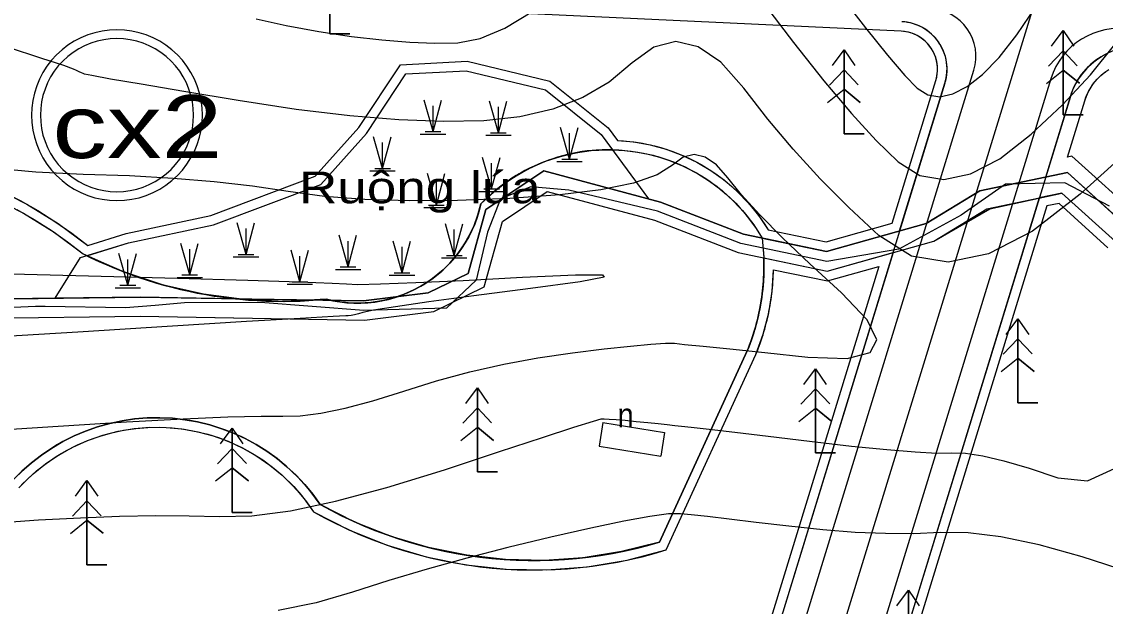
# Model space of a CAD drawing. Header units: metres. Extents: x 532950 to 537618, y 1849954 to 1853119.
# Drawn here: x 535211.3 to 535438.9, y 1851449.7 to 1851572.5 of the extents above; entities that cross this region are included whole.
import ezdxf

# ---------------------------------------------------------------- set-up
doc = ezdxf.new("R2010")
doc.units = ezdxf.units.M
doc.header["$LTSCALE"] = 3.1
for name, color, linetype, lineweight in [('11', 7, 'Continuous', 13), ('12', 7, 'Continuous', 13), ('4', 7, 'Continuous', 13), ('45', 7, 'Continuous', 13), ('52', 7, 'Continuous', 13), ('53', 7, 'Continuous', 13), ('55', 7, 'Continuous', 13), ('58', 7, 'Continuous', 13), ('9', 7, 'Continuous', 13)]:
    doc.layers.add(name, color=color, linetype=linetype, lineweight=lineweight)

msp = doc.modelspace()

# ---------------------------------------------------------------- linework, layer by layer
at = {"layer": '11'}
msp.add_lwpolyline([(535443.67, 1851640.56), (535381.81, 1851438.99), (535371.55, 1851412.45)], dxfattribs=at)
at = {"layer": '12'}
for points in [[(535225.21, 1851525.48), (535233.23, 1851527.98), (535251.02, 1851531.76), (535272.96, 1851540), (535282.13, 1851550.23), (535290.86, 1851563.44), (535304.87, 1851564.18), (535322.23, 1851559.97), (535334.48, 1851550.18), (535336.41, 1851547.55), (535339.88, 1851547.24), (535343.31, 1851546.61), (535346.66, 1851545.69), (535349.92, 1851544.47), (535353.07, 1851542.97), (535356.06, 1851541.19), (535358.89, 1851539.16), (535361.52, 1851536.88), (535363.95, 1851534.38), (535366.14, 1851531.68), (535368.08, 1851528.79), (535380.27, 1851526.25), (535394.1, 1851530.16), (535403.3, 1851560.13), (535403.47, 1851560.81), (535403.59, 1851561.49), (535403.64, 1851562.18), (535403.64, 1851562.87), (535403.58, 1851563.57), (535403.45, 1851564.25), (535403.27, 1851564.92), (535403.03, 1851565.57), (535402.74, 1851566.2), (535402.39, 1851566.8), (535401.99, 1851567.36), (535401.54, 1851567.89), (535401.05, 1851568.38), (535400.52, 1851568.83), (535399.95, 1851569.23), (535399.35, 1851569.57), (535398.72, 1851569.87), (535398.07, 1851570.11), (535397.4, 1851570.29), (535396.72, 1851570.41), (535396.03, 1851570.47), (535268.84, 1851576.45)], [(535225.21, 1851525.48), (535233.23, 1851527.98), (535251.02, 1851531.76), (535272.96, 1851540), (535282.13, 1851550.23), (535290.86, 1851563.44), (535304.87, 1851564.18), (535322.23, 1851559.97), (535334.48, 1851550.18), (535336.41, 1851547.55), (535337.73, 1851547.47), (535339.05, 1851547.34), (535340.36, 1851547.17), (535341.66, 1851546.95), (535342.95, 1851546.69), (535344.24, 1851546.39), (535345.51, 1851546.04), (535346.78, 1851545.65), (535348.03, 1851545.22), (535349.26, 1851544.75), (535350.48, 1851544.23), (535351.67, 1851543.68), (535352.85, 1851543.08), (535354.01, 1851542.45), (535355.15, 1851541.77), (535356.26, 1851541.06), (535357.35, 1851540.31), (535358.41, 1851539.53), (535359.45, 1851538.71), (535360.46, 1851537.85), (535361.44, 1851536.97), (535362.38, 1851536.05), (535363.3, 1851535.1), (535364.18, 1851534.11), (535365.04, 1851533.1), (535365.85, 1851532.06), (535366.63, 1851531), (535367.38, 1851529.91), (535368.08, 1851528.79), (535380.27, 1851526.25), (535394.1, 1851530.16), (535403.3, 1851560.13), (535403.43, 1851560.62), (535403.53, 1851561.11), (535403.6, 1851561.61), (535403.64, 1851562.11), (535403.65, 1851562.61), (535403.63, 1851563.11), (535403.57, 1851563.61), (535403.48, 1851564.11), (535403.37, 1851564.6), (535403.22, 1851565.08), (535403.04, 1851565.55), (535402.83, 1851566), (535402.6, 1851566.45), (535402.33, 1851566.88), (535402.05, 1851567.29), (535401.73, 1851567.68), (535401.39, 1851568.05), (535401.03, 1851568.4), (535400.65, 1851568.73), (535400.25, 1851569.03), (535399.83, 1851569.3), (535399.39, 1851569.55), (535398.94, 1851569.77), (535398.48, 1851569.97), (535398, 1851570.13), (535397.52, 1851570.26), (535397.02, 1851570.36), (535396.53, 1851570.43), (535396.03, 1851570.47), (535268.84, 1851576.45)], [(535430.92, 1851544), (535434.55, 1851555.84), (535434.91, 1851556.84), (535435.36, 1851557.81), (535435.89, 1851558.73), (535436.5, 1851559.6), (535437.18, 1851560.41), (535437.94, 1851561.16), (535438.76, 1851561.84), (535439.64, 1851562.44)], [(535430.92, 1851544), (535434.55, 1851555.84), (535434.74, 1851556.4), (535434.95, 1851556.94), (535435.19, 1851557.48), (535435.46, 1851558), (535435.75, 1851558.51), (535436.07, 1851559.01), (535436.41, 1851559.48), (535436.77, 1851559.94), (535437.16, 1851560.39), (535437.57, 1851560.81), (535437.99, 1851561.21), (535438.44, 1851561.59), (535438.91, 1851561.95)], [(535034.94, 1851485.37), (535040.93, 1851486.89), (535046.75, 1851488.93), (535052.37, 1851491.49), (535082.24, 1851507.02), (535110.53, 1851525.28), (535116.75, 1851529.91), (535123.33, 1851534), (535130.24, 1851537.52), (535137.42, 1851540.43), (535144.83, 1851542.72), (535152.4, 1851544.38), (535160.09, 1851545.38), (535167.83, 1851545.72), (535175.58, 1851545.41), (535183.27, 1851544.43), (535190.85, 1851542.81), (535198.26, 1851540.54), (535205.46, 1851537.65), (535212.38, 1851534.16), (535218.98, 1851530.1), (535225.21, 1851525.48)], [(535174.25, 1851545.51), (535178.51, 1851545.11), (535182.74, 1851544.52), (535186.95, 1851543.73), (535191.11, 1851542.74), (535195.22, 1851541.56), (535199.27, 1851540.18), (535203.25, 1851538.61), (535207.16, 1851536.86), (535210.97, 1851534.93), (535214.69, 1851532.82), (535218.31, 1851530.54), (535221.82, 1851528.09), (535225.21, 1851525.48)], [(535446.6, 1851530.93), (535431.87, 1851544.2), (535430.92, 1851544)], [(535451.5, 1851525.03), (535450.06, 1851524.95), (535446.6, 1851530.93), (535431.87, 1851544.2), (535430.92, 1851544)], [(535439.42, 1851525.01), (535429.18, 1851534.3), (535426.59, 1851533.77), (535396, 1851434.08), (535392.78, 1851425.77), (535392.56, 1851425.11), (535392.39, 1851424.43), (535392.29, 1851423.73), (535392.25, 1851423.03), (535392.27, 1851422.33), (535392.35, 1851421.63), (535392.49, 1851420.94), (535392.69, 1851420.27), (535392.95, 1851419.62), (535393.26, 1851418.99), (535393.63, 1851418.39), (535394.05, 1851417.83)], [(535439.42, 1851525.01), (535429.18, 1851534.3), (535426.59, 1851533.77), (535396, 1851434.08), (535392.78, 1851425.77), (535392.63, 1851425.34), (535392.5, 1851424.9), (535392.4, 1851424.45), (535392.32, 1851424), (535392.27, 1851423.54), (535392.25, 1851423.08), (535392.25, 1851422.62), (535392.28, 1851422.16), (535392.33, 1851421.7)], [(535211.3, 1851475.19), (535213.73, 1851477.52), (535216.35, 1851479.63), (535219.14, 1851481.51), (535222.08, 1851483.14), (535225.15, 1851484.52), (535228.33, 1851485.63), (535231.59, 1851486.46), (535234.91, 1851487.02), (535238.26, 1851487.29), (535241.63, 1851487.27), (535244.98, 1851486.96), (535248.29, 1851486.37), (535251.54, 1851485.49), (535254.7, 1851484.35), (535257.76, 1851482.93), (535260.68, 1851481.26), (535263.45, 1851479.35), (535266.04, 1851477.21), (535268.44, 1851474.85), (535270.63, 1851472.3), (535272.6, 1851469.57), (535280.18, 1851465.7), (535288.09, 1851462.54), (535296.25, 1851460.11), (535304.59, 1851458.43), (535313.05, 1851457.51), (535321.57, 1851457.36), (535330.06, 1851457.99), (535338.45, 1851459.39), (535346.69, 1851461.54), (535365.51, 1851502.56), (535367.06, 1851506.87), (535368.19, 1851511.3), (535368.9, 1851515.82), (535369.18, 1851520.39), (535380.56, 1851518.02), (535391.31, 1851521.06), (535367.63, 1851443.9)], [(535218.55, 1851481.14), (535220.75, 1851482.44), (535223.02, 1851483.6), (535225.37, 1851484.6), (535227.78, 1851485.46), (535230.23, 1851486.15), (535232.73, 1851486.69), (535235.26, 1851487.06), (535237.8, 1851487.27), (535240.35, 1851487.31), (535242.9, 1851487.18), (535245.44, 1851486.89), (535247.95, 1851486.44), (535250.43, 1851485.83), (535252.86, 1851485.05), (535255.24, 1851484.12), (535257.55, 1851483.04), (535259.79, 1851481.81), (535261.94, 1851480.43), (535264, 1851478.92), (535265.95, 1851477.28), (535267.8, 1851475.52), (535269.53, 1851473.64), (535271.13, 1851471.65), (535272.6, 1851469.57), (535274.92, 1851468.29), (535277.27, 1851467.09), (535279.65, 1851465.95), (535282.07, 1851464.87), (535284.51, 1851463.87), (535286.98, 1851462.93), (535289.48, 1851462.07), (535292, 1851461.27), (535294.54, 1851460.55), (535297.1, 1851459.9), (535299.68, 1851459.32), (535302.27, 1851458.81), (535304.88, 1851458.38), (535307.5, 1851458.02), (535310.13, 1851457.74), (535312.76, 1851457.53), (535315.4, 1851457.39), (535318.04, 1851457.33), (535320.69, 1851457.34), (535323.33, 1851457.43), (535325.96, 1851457.59), (535328.6, 1851457.83), (535331.22, 1851458.14), (535333.84, 1851458.52), (535336.44, 1851458.98), (535339.03, 1851459.51), (535341.6, 1851460.11), (535344.15, 1851460.79), (535346.69, 1851461.54), (535365.51, 1851502.56), (535365.75, 1851503.15), (535365.98, 1851503.74), (535366.2, 1851504.33), (535366.42, 1851504.92), (535366.62, 1851505.52), (535366.82, 1851506.12), (535367.01, 1851506.72), (535367.19, 1851507.32), (535367.37, 1851507.93), (535367.54, 1851508.54), (535367.69, 1851509.15), (535367.85, 1851509.76), (535367.99, 1851510.38), (535368.12, 1851510.99), (535368.25, 1851511.61), (535368.37, 1851512.23), (535368.48, 1851512.85), (535368.58, 1851513.48), (535368.68, 1851514.1), (535368.77, 1851514.73), (535368.85, 1851515.35), (535368.92, 1851515.98), (535368.98, 1851516.61), (535369.03, 1851517.24), (535369.08, 1851517.87), (535369.12, 1851518.5), (535369.15, 1851519.13), (535369.17, 1851519.76), (535369.18, 1851520.39), (535380.56, 1851518.02), (535391.31, 1851521.06), (535367.63, 1851443.9)], [(535210.75, 1851474.6), (535212.54, 1851476.42), (535214.44, 1851478.12), (535216.45, 1851479.7), (535218.55, 1851481.14)]]:
    msp.add_lwpolyline(points, dxfattribs=at)
at = {"layer": '4'}
for points in [[(535204.9, 1851535.71), (535211.69, 1851532.26), (535218.15, 1851528.24), (535224.25, 1851523.69), (535232.25, 1851520.12), (535240.55, 1851517.32), (535249.07, 1851515.32), (535257.75, 1851514.12), (535266.5, 1851513.74), (535275.25, 1851514.19), (535277.56, 1851513.7), (535279.91, 1851513.42), (535282.28, 1851513.35), (535284.64, 1851513.5), (535286.98, 1851513.85), (535289.28, 1851514.41), (535291.51, 1851515.17), (535293.68, 1851516.13), (535295.75, 1851517.28), (535297.7, 1851518.61), (535299.53, 1851520.11), (535301.22, 1851521.77), (535302.76, 1851523.56), (535304.13, 1851525.49), (535305.32, 1851527.54), (535306.33, 1851529.68), (535307.14, 1851531.9), (535307.75, 1851534.19), (535310.12, 1851536.45), (535312.69, 1851538.49), (535315.43, 1851540.3), (535318.32, 1851541.86), (535321.33, 1851543.16), (535324.44, 1851544.19), (535327.63, 1851544.94), (535330.88, 1851545.41), (535334.16, 1851545.59), (535337.44, 1851545.49), (535340.69, 1851545.09), (535343.9, 1851544.41), (535347.04, 1851543.45), (535350.08, 1851542.22), (535353, 1851540.72), (535355.78, 1851538.97), (535358.39, 1851536.99), (535360.82, 1851534.78), (535363.04, 1851532.37), (535365.05, 1851529.78), (535366.81, 1851527.01), (535367.15, 1851523.01), (535367.14, 1851518.99), (535366.78, 1851514.98), (535366.08, 1851511.02), (535365.05, 1851507.14), (535363.68, 1851503.36)], [(535444.13, 1851528.93), (535430.95, 1851540.8), (535412.52, 1851536.97), (535401.24, 1851530.11), (535380.34, 1851524.19), (535362.89, 1851527.83), (535345.49, 1851534.57), (535320.99, 1851541.14), (535308.8, 1851533.02), (535305.1, 1851519.62), (535296.68, 1851515.5), (535283.08, 1851513.82), (535259.66, 1851514.22), (535236.24, 1851514.62), (535218.32, 1851514.38), (535203.95, 1851514.19)], [(535283.29, 1851509.81), (535297.84, 1851511.62), (535308.47, 1851516.81), (535312.26, 1851530.52), (535321.7, 1851536.81), (535344.24, 1851530.76), (535361.75, 1851523.98), (535380.49, 1851520.08), (535402.86, 1851526.41), (535414.61, 1851533.19), (535429.77, 1851536.47), (535440.99, 1851526.28)], [(535204.17, 1851510.19), (535236.23, 1851510.62), (535259.76, 1851510.22), (535283.29, 1851509.81)], [(535363.68, 1851503.36), (535345.25, 1851463.19), (535337.31, 1851461.19), (535329.24, 1851459.91), (535321.07, 1851459.35), (535312.9, 1851459.52), (535304.77, 1851460.42), (535296.75, 1851462.04), (535288.91, 1851464.37), (535281.3, 1851467.39), (535274, 1851471.07), (535271.82, 1851474.02), (535269.39, 1851476.76), (535266.72, 1851479.27), (535263.84, 1851481.54), (535260.78, 1851483.54), (535257.55, 1851485.27), (535254.17, 1851486.7), (535250.69, 1851487.83), (535247.11, 1851488.64), (535243.48, 1851489.14), (535239.82, 1851489.31), (535236.16, 1851489.16), (535232.53, 1851488.68), (535228.95, 1851487.89), (535225.46, 1851486.78), (535222.08, 1851485.36), (535218.84, 1851483.66), (535215.76, 1851481.67), (535212.87, 1851479.41), (535210.19, 1851476.92)]]:
    msp.add_lwpolyline(points, dxfattribs=at)
at = {"layer": '45'}
msp.add_lwpolyline([(535224.99, 1851523.32), (535233.74, 1851526.04), (535251.59, 1851529.83), (535274.12, 1851538.31), (535283.72, 1851549.01), (535291.97, 1851561.5), (535304.69, 1851562.17), (535321.33, 1851558.13), (535333.02, 1851548.79), (535335.37, 1851545.59), (535331.96, 1851545.5), (535328.57, 1851545.11), (535325.22, 1851544.4), (535321.96, 1851543.39), (535318.8, 1851542.09), (535315.78, 1851540.51), (535312.91, 1851538.65), (535310.23, 1851536.54), (535307.75, 1851534.19), (535307.14, 1851531.9), (535306.33, 1851529.68), (535305.32, 1851527.54), (535304.13, 1851525.49), (535302.76, 1851523.56), (535301.22, 1851521.77), (535299.53, 1851520.11), (535297.7, 1851518.61), (535295.75, 1851517.28), (535293.68, 1851516.13), (535291.51, 1851515.17), (535289.28, 1851514.41), (535286.98, 1851513.85), (535284.64, 1851513.5), (535282.28, 1851513.35), (535279.91, 1851513.42), (535277.56, 1851513.7), (535275.25, 1851514.19), (535266.64, 1851513.74), (535258.02, 1851514.1), (535249.48, 1851515.24), (535241.08, 1851517.17), (535232.89, 1851519.87)], close=True, dxfattribs=at)
at = {"layer": '52'}
for points in [[(535369.77, 1851430.02), (535374.25, 1851441.61), (535411.27, 1851562.27)], [(535427.46, 1851560.47), (535389.38, 1851436.37)]]:
    msp.add_lwpolyline(points, dxfattribs=at)
for centre, radius, start, end in [((535253.53, 1851250.54), 338.77, 87.3103, 113.5353), ((535253.53, 1851250.54), 331.27, 87.3103, 113.5353), ((535401.71, 1851565.2), 10, 342.9398, 87.3103), ((535441.8, 1851556.07), 15, 80.7396, 162.9398)]:
    msp.add_arc(centre, radius, start, end, dxfattribs=at)
at = {"layer": '53'}
for points in [[(535405.21, 1851559.55), (535369.52, 1851443.25), (535366.28, 1851434.87)], [(535431.55, 1851556.76), (535394.1, 1851434.73)]]:
    msp.add_lwpolyline(points, dxfattribs=at)
for centre, radius, start, end in [((535253.53, 1851250.54), 341.77, 87.3103, 113.5353), ((535253.53, 1851250.54), 328.27, 87.3103, 113.5353), ((535395.65, 1851562.48), 10, 342.9398, 87.3103), ((535445.89, 1851552.36), 15, 80.7396, 162.9398)]:
    msp.add_arc(centre, radius, start, end, dxfattribs=at)
at = {"layer": '55'}
for p, q in [((535276.02, 1851587.59), (535276.02, 1851569.92)), ((535276.02, 1851569.92), (535280.22, 1851569.92)), ((535430.02, 1851570.59), (535430.02, 1851552.92)), ((535384.02, 1851566.59), (535384.02, 1851548.92)), ((535426.96, 1851563.15), (535430.02, 1851566.35)), ((535433, 1851563.21), (535430.02, 1851566.35)), ((535380.96, 1851559.15), (535384.02, 1851562.35)), ((535387, 1851559.21), (535384.02, 1851562.35)), ((535426.54, 1851559.52), (535430.02, 1851562.3)), ((535433.43, 1851559.53), (535430.02, 1851562.3)), ((535380.54, 1851555.52), (535384.02, 1851558.3)), ((535387.43, 1851555.53), (535384.02, 1851558.3)), ((535297.7, 1851549.38), (535295.83, 1851556.02)), ((535297.7, 1851549.38), (535299.48, 1851556.02)), ((535311.43, 1851549.14), (535309.57, 1851555.78)), ((535311.43, 1851549.14), (535313.21, 1851555.78)), ((535297.7, 1851549.38), (535297.7, 1851554.81)), ((535311.43, 1851549.14), (535311.43, 1851554.57)), ((535430.02, 1851552.92), (535434.22, 1851552.92)), ((535287.1, 1851541.67), (535285.23, 1851548.32)), ((535287.1, 1851541.67), (535288.88, 1851548.32)), ((535295.02, 1851548.87), (535300.36, 1851548.87)), ((535296.05, 1851549.38), (535299.34, 1851549.38)), ((535308.76, 1851548.63), (535314.09, 1851548.63)), ((535309.78, 1851549.14), (535313.07, 1851549.14)), ((535326.37, 1851543.6), (535324.5, 1851550.25)), ((535326.37, 1851543.6), (535328.15, 1851550.25)), ((535326.37, 1851543.6), (535326.37, 1851549.03)), ((535384.02, 1851548.92), (535388.22, 1851548.92)), ((535287.1, 1851541.67), (535287.1, 1851547.1)), ((535309.98, 1851537.34), (535308.12, 1851543.98)), ((535309.98, 1851537.34), (535311.77, 1851543.98)), ((535324.72, 1851543.6), (535328.01, 1851543.6)), ((535285.45, 1851541.67), (535288.74, 1851541.67)), ((535309.98, 1851537.34), (535309.98, 1851542.77)), ((535323.69, 1851543.09), (535329.03, 1851543.09)), ((535284.42, 1851541.16), (535289.76, 1851541.16)), ((535298.42, 1851533.97), (535296.56, 1851540.61)), ((535298.42, 1851533.97), (535300.2, 1851540.61)), ((535298.42, 1851533.97), (535298.42, 1851539.4)), ((535307.31, 1851536.83), (535312.65, 1851536.83)), ((535308.34, 1851537.34), (535311.63, 1851537.34)), ((535295.75, 1851533.46), (535301.08, 1851533.46)), ((535296.77, 1851533.97), (535300.06, 1851533.97)), ((535258.43, 1851523.61), (535256.56, 1851530.26)), ((535258.43, 1851523.61), (535260.21, 1851530.26)), ((535302.16, 1851523.39), (535300.3, 1851530.03)), ((535302.16, 1851523.39), (535303.95, 1851530.03)), ((535258.43, 1851523.61), (535258.43, 1851529.04)), ((535279.87, 1851520.96), (535278, 1851527.61)), ((535279.87, 1851520.96), (535281.65, 1851527.61)), ((535302.16, 1851523.39), (535302.16, 1851528.82)), ((535246.62, 1851519.28), (535244.76, 1851525.92)), ((535246.62, 1851519.28), (535248.41, 1851525.92)), ((535279.87, 1851520.96), (535279.87, 1851526.39)), ((535291.19, 1851519.76), (535289.33, 1851526.41)), ((535291.19, 1851519.76), (535292.98, 1851526.41)), ((535233.61, 1851517.11), (535231.75, 1851523.76)), ((535233.61, 1851517.11), (535235.4, 1851523.76)), ((535246.62, 1851519.28), (535246.62, 1851524.71)), ((535255.75, 1851523.1), (535261.09, 1851523.1)), ((535256.78, 1851523.61), (535260.07, 1851523.61)), ((535269.75, 1851517.83), (535267.89, 1851524.48)), ((535269.75, 1851517.83), (535271.53, 1851524.48)), ((535269.75, 1851517.83), (535269.75, 1851523.26)), ((535291.19, 1851519.76), (535291.19, 1851525.19)), ((535300.52, 1851523.39), (535303.81, 1851523.39)), ((535233.61, 1851517.11), (535233.61, 1851522.54)), ((535278.22, 1851520.96), (535281.51, 1851520.96)), ((535299.49, 1851522.87), (535304.83, 1851522.87)), ((535243.95, 1851518.77), (535249.28, 1851518.77)), ((535244.97, 1851519.28), (535248.27, 1851519.28)), ((535277.19, 1851520.45), (535282.53, 1851520.45)), ((535288.52, 1851519.25), (535293.86, 1851519.25)), ((535289.55, 1851519.76), (535292.84, 1851519.76)), ((535230.94, 1851516.6), (535236.27, 1851516.6)), ((535231.96, 1851517.11), (535235.26, 1851517.11)), ((535267.08, 1851517.32), (535272.41, 1851517.32)), ((535268.1, 1851517.83), (535271.39, 1851517.83)), ((535420.52, 1851510.09), (535420.52, 1851492.42)), ((535417.46, 1851502.65), (535420.52, 1851505.85)), ((535423.5, 1851502.71), (535420.52, 1851505.85)), ((535417.04, 1851499.02), (535420.52, 1851501.8)), ((535423.93, 1851499.03), (535420.52, 1851501.8)), ((535378.02, 1851499.59), (535378.02, 1851481.92)), ((535307.02, 1851495.59), (535307.02, 1851477.92)), ((535374.96, 1851492.15), (535378.02, 1851495.35)), ((535381, 1851492.21), (535378.02, 1851495.35)), ((535303.96, 1851488.15), (535307.02, 1851491.35)), ((535310, 1851488.21), (535307.02, 1851491.35)), ((535374.54, 1851488.52), (535378.02, 1851491.3)), ((535381.43, 1851488.53), (535378.02, 1851491.3)), ((535420.52, 1851492.42), (535424.72, 1851492.42)), ((535255.52, 1851487.09), (535255.52, 1851469.42)), ((535303.54, 1851484.52), (535307.02, 1851487.3)), ((535310.43, 1851484.53), (535307.02, 1851487.3)), ((535333.35, 1851488.27), (535332.57, 1851483.33)), ((535333.35, 1851488.27), (535346.31, 1851486.2)), ((535346.31, 1851486.2), (535345.52, 1851481.26)), ((535252.46, 1851479.65), (535255.52, 1851482.85)), ((535258.5, 1851479.71), (535255.52, 1851482.85)), ((535332.57, 1851483.33), (535345.52, 1851481.26)), ((535378.02, 1851481.92), (535382.22, 1851481.92)), ((535252.04, 1851476.02), (535255.52, 1851478.8)), ((535258.93, 1851476.03), (535255.52, 1851478.8)), ((535307.02, 1851477.92), (535311.22, 1851477.92)), ((535225.02, 1851476.09), (535225.02, 1851458.42)), ((535221.96, 1851468.65), (535225.02, 1851471.85)), ((535228, 1851468.71), (535225.02, 1851471.85)), ((535255.52, 1851469.42), (535259.72, 1851469.42)), ((535221.54, 1851465.02), (535225.02, 1851467.8)), ((535228.43, 1851465.03), (535225.02, 1851467.8)), ((535225.02, 1851458.42), (535229.22, 1851458.42)), ((535397.52, 1851453.09), (535397.52, 1851435.42))]:
    msp.add_line(p, q, dxfattribs=at)
for points in [[(535280.22, 1851569.92), (535276.02, 1851569.92), (535276.02, 1851587.59)], [(535382.93, 1851578.45), (535388.55, 1851571.16), (535393.17, 1851565.41), (535396.78, 1851561.2), (535399.38, 1851558.54), (535401.61, 1851557.14), (535404.1, 1851556.72), (535406.84, 1851557.29), (535409.84, 1851558.84), (535413.09, 1851561.37), (535416.59, 1851564.96), (535420.32, 1851569.69), (535424.29, 1851575.56)], [(535366.37, 1851577.32), (535373.38, 1851568.07), (535379.78, 1851560.02), (535385.57, 1851553.16), (535390.77, 1851547.51), (535395.36, 1851543.05), (535399.91, 1851540.2), (535404.99, 1851539.34), (535410.58, 1851540.5), (535416.7, 1851543.66), (535423.34, 1851548.82), (535429.89, 1851555.02), (535435.75, 1851561.3), (535440.91, 1851567.66)], [(535224.54, 1851561.45), (535224.26, 1851561.58), (535223.88, 1851561.75), (535223.4, 1851561.97), (535222.84, 1851562.23), (535222.18, 1851562.53), (535220.17, 1851563.25), (535215.56, 1851564.77), (535208.36, 1851567.09), (535198.55, 1851570.21), (535186.15, 1851574.12)], [(535260.58, 1851573.1), (535266.83, 1851571.7), (535273.69, 1851570.44), (535280.59, 1851569.39), (535286.96, 1851568.63), (535292.8, 1851568.15), (535298.1, 1851567.96), (535302.88, 1851568.06), (535307.61, 1851568.94), (535312.81, 1851571.1), (535318.46, 1851574.55)], [(535427.59, 1851567.3), (535430.02, 1851570.59), (535432.29, 1851567.3)], [(535427.59, 1851567.3), (535430.02, 1851570.59), (535432.29, 1851567.3)], [(535434.22, 1851552.92), (535430.02, 1851552.92), (535430.02, 1851570.59)], [(535443.01, 1851544.73), (535433.59, 1851536.28), (535423.56, 1851528.48), (535414.32, 1851523.71), (535405.87, 1851521.97), (535398.21, 1851523.25), (535391.34, 1851527.56), (535385.02, 1851533.46), (535379.03, 1851539.5), (535373.36, 1851545.69), (535368.01, 1851552.03), (535362.99, 1851558.51), (535358.17, 1851563.96), (535353.41, 1851567.22), (535348.72, 1851568.28), (535344.1, 1851567.14), (535339.55, 1851563.81), (535334.68, 1851559.79), (535329.13, 1851556.56), (535322.89, 1851554.13), (535315.96, 1851552.51), (535308.34, 1851551.68), (535299.91, 1851551.51), (535290.54, 1851551.85), (535280.23, 1851552.69), (535268.98, 1851554.04), (535256.79, 1851555.9), (535245.37, 1851557.81), (535236.44, 1851559.32), (535229.99, 1851560.43), (535226.03, 1851561.14), (535224.54, 1851561.45)], [(535381.59, 1851563.3), (535384.02, 1851566.59), (535386.29, 1851563.3)], [(535381.59, 1851563.3), (535384.02, 1851566.59), (535386.29, 1851563.3)], [(535388.22, 1851548.92), (535384.02, 1851548.92), (535384.02, 1851566.59)], [(535426.96, 1851563.15), (535430.02, 1851566.35), (535433, 1851563.21)], [(535218.32, 1851514.38), (535223.7, 1851522.92), (535233.74, 1851526.04), (535251.59, 1851529.83), (535274.12, 1851538.31), (535283.72, 1851549.01), (535291.97, 1851561.5), (535304.69, 1851562.17), (535321.33, 1851558.13), (535333.02, 1851548.79), (535342.97, 1851535.24)], [(535380.96, 1851559.15), (535384.02, 1851562.35), (535387, 1851559.21)], [(535426.54, 1851559.52), (535430.02, 1851562.3), (535433.43, 1851559.53)], [(535380.54, 1851555.52), (535384.02, 1851558.3), (535387.43, 1851555.53)], [(535204.71, 1851486.64), (535218.98, 1851487.56), (535233.32, 1851488.42), (535245.2, 1851489.05), (535254.63, 1851489.46), (535261.61, 1851489.65), (535266.13, 1851489.61), (535269.78, 1851489.7), (535274.15, 1851490.28), (535279.23, 1851491.34), (535285.03, 1851492.88), (535291.55, 1851494.91), (535298.46, 1851497.05), (535305.46, 1851498.92), (535312.55, 1851500.52), (535319.71, 1851501.85), (535326.97, 1851502.92), (535333.66, 1851503.75), (535339.15, 1851504.36), (535343.43, 1851504.77), (535346.51, 1851504.96), (535348.38, 1851504.93), (535350.52, 1851504.71), (535354.4, 1851504.31), (535360.01, 1851503.74), (535367.35, 1851502.98), (535376.44, 1851502.05), (535384.68, 1851501.77), (535389.5, 1851502.97), (535390.91, 1851505.67), (535388.9, 1851509.85), (535383.48, 1851515.52), (535376.82, 1851521.62), (535371.1, 1851527.09), (535366.33, 1851531.92), (535362.5, 1851536.12), (535359.61, 1851539.69), (535357.22, 1851542.4), (535354.85, 1851544.02), (535352.52, 1851544.55), (535350.23, 1851543.99), (535347.96, 1851542.33), (535344.8, 1851540.29), (535339.81, 1851538.57), (535332.97, 1851537.17), (535324.31, 1851536.08), (535313.81, 1851535.31), (535302.81, 1851534.89), (535292.66, 1851534.82), (535283.35, 1851535.12), (535274.88, 1851535.77), (535267.26, 1851536.79), (535259.77, 1851537.9), (535251.73, 1851538.81), (535243.13, 1851539.54), (535233.97, 1851540.07), (535224.25, 1851540.41), (535214.28, 1851540.88), (535204.38, 1851541.79)], [(535203.95, 1851514.19), (535236.24, 1851514.62), (535283.08, 1851513.82), (535296.68, 1851515.5), (535305.1, 1851519.62), (535308.8, 1851533.02), (535320.99, 1851541.14), (535345.49, 1851534.57), (535362.89, 1851527.83), (535380.34, 1851524.19), (535401.24, 1851530.11), (535412.52, 1851536.97), (535430.95, 1851540.8), (535444.13, 1851528.83)], [(535439.74, 1851533.76), (535430.36, 1851538.64), (535417.93, 1851538.33), (535408.61, 1851531.84), (535395.5, 1851524.68), (535380.42, 1851522.14), (535362.32, 1851525.91), (535344.87, 1851532.67), (535326.21, 1851537.11), (535318.27, 1851537.79), (535311.9, 1851535.26), (535309.17, 1851528.29), (535306.79, 1851518.22), (535300.56, 1851512.32), (535283.19, 1851511.82), (535261.46, 1851513.5), (535245.5, 1851513.4), (535239.33, 1851512.88), (535233.15, 1851512.37), (535216.27, 1851512.64), (535214.23, 1851512.67), (535193.89, 1851511.72)], [(535204.17, 1851510.19), (535236.23, 1851510.62), (535283.29, 1851509.81), (535297.84, 1851511.62), (535308.47, 1851516.81), (535312.26, 1851530.52), (535321.7, 1851536.81), (535344.24, 1851530.76), (535361.75, 1851523.98), (535380.49, 1851520.08), (535402.86, 1851526.41), (535414.01, 1851533.19), (535429.77, 1851536.47), (535440.99, 1851526.28)], [(535327.59, 1851519.29), (535333.29, 1851519.3), (535333.63, 1851518.82), (535328.59, 1851517.87), (535318.17, 1851516.43), (535306.29, 1851514.89), (535296.83, 1851513.62), (535289.79, 1851512.62), (535285.17, 1851511.89), (535282.98, 1851511.43), (535282.06, 1851511.14), (535281.23, 1851510.92), (535280.51, 1851510.77), (535279.89, 1851510.69), (535279.37, 1851510.68), (535276.74, 1851510.56), (535269.8, 1851510.16), (535258.55, 1851509.49), (535242.98, 1851508.53), (535223.1, 1851507.3), (535203.19, 1851506.05)], [(535206.44, 1851519.62), (535225.32, 1851519.09), (535244.01, 1851518.62), (535258.78, 1851518.21), (535269.63, 1851517.87), (535276.54, 1851517.59), (535279.53, 1851517.39), (535281.83, 1851517.31), (535286.67, 1851517.41), (535294.07, 1851517.69), (535304.01, 1851518.15), (535316.51, 1851518.79), (535327.59, 1851519.29)], [(535418.09, 1851506.8), (535420.52, 1851510.09), (535422.79, 1851506.8)], [(535418.09, 1851506.8), (535420.52, 1851510.09), (535422.79, 1851506.8)], [(535424.72, 1851492.42), (535420.52, 1851492.42), (535420.52, 1851510.09)], [(535417.46, 1851502.65), (535420.52, 1851505.85), (535423.5, 1851502.71)], [(535417.04, 1851499.02), (535420.52, 1851501.8), (535423.93, 1851499.03)], [(535375.59, 1851496.3), (535378.02, 1851499.59), (535380.29, 1851496.3)], [(535375.59, 1851496.3), (535378.02, 1851499.59), (535380.29, 1851496.3)], [(535382.22, 1851481.92), (535378.02, 1851481.92), (535378.02, 1851499.59)], [(535304.59, 1851492.3), (535307.02, 1851495.59), (535309.29, 1851492.3)], [(535304.59, 1851492.3), (535307.02, 1851495.59), (535309.29, 1851492.3)], [(535311.22, 1851477.92), (535307.02, 1851477.92), (535307.02, 1851495.59)], [(535374.96, 1851492.15), (535378.02, 1851495.35), (535381, 1851492.21)], [(535303.96, 1851488.15), (535307.02, 1851491.35), (535310, 1851488.21)], [(535374.54, 1851488.52), (535378.02, 1851491.3), (535381.43, 1851488.53)], [(535206.24, 1851467.23), (535214.87, 1851467.83), (535223.66, 1851468.31), (535231.86, 1851468.62), (535239.46, 1851468.76), (535246.47, 1851468.73), (535252.89, 1851468.54), (535259.68, 1851468.71), (535267.79, 1851469.78), (535277.24, 1851471.75), (535288.01, 1851474.62), (535300.11, 1851478.39), (535311.64, 1851482.19), (535320.7, 1851485.16), (535327.28, 1851487.29), (535331.38, 1851488.59), (535333.01, 1851489.06), (535333.62, 1851489.08), (535334.66, 1851489.03), (535336.14, 1851488.93), (535338.05, 1851488.76), (535340.39, 1851488.53), (535342.81, 1851488.28), (535344.98, 1851488.06), (535346.87, 1851487.87), (535348.51, 1851487.7), (535349.88, 1851487.56), (535351.94, 1851487.33), (535355.67, 1851486.89), (535361.05, 1851486.26), (535368.09, 1851485.42), (535376.79, 1851484.37), (535385.6, 1851483.36), (535393, 1851482.6), (535398.98, 1851482.11), (535403.53, 1851481.88), (535406.67, 1851481.91)], [(535253.09, 1851483.8), (535255.52, 1851487.09), (535257.79, 1851483.8)], [(535253.09, 1851483.8), (535255.52, 1851487.09), (535257.79, 1851483.8)], [(535259.72, 1851469.42), (535255.52, 1851469.42), (535255.52, 1851487.09)], [(535303.54, 1851484.52), (535307.02, 1851487.3), (535310.43, 1851484.53)], [(535252.46, 1851479.65), (535255.52, 1851482.85), (535258.5, 1851479.71)], [(535406.67, 1851481.91), (535409.5, 1851481.83), (535413.14, 1851481.27), (535417.59, 1851480.22), (535422.86, 1851478.69), (535428.93, 1851476.67), (535435.15, 1851476.04), (535440.84, 1851478.66)], [(535252.04, 1851476.02), (535255.52, 1851478.8), (535258.93, 1851476.03)], [(535222.59, 1851472.8), (535225.02, 1851476.09), (535227.29, 1851472.8)], [(535222.59, 1851472.8), (535225.02, 1851476.09), (535227.29, 1851472.8)], [(535229.22, 1851458.42), (535225.02, 1851458.42), (535225.02, 1851476.09)], [(535221.96, 1851468.65), (535225.02, 1851471.85), (535228, 1851468.71)], [(535444.18, 1851456.77), (535434.04, 1851460.08), (535424.97, 1851462.58), (535416.97, 1851464.26), (535410.05, 1851465.12), (535404.19, 1851465.17), (535398.66, 1851464.94), (535392.71, 1851464.96), (535386.36, 1851465.23), (535379.59, 1851465.74), (535372.41, 1851466.51), (535365.58, 1851467.33), (535359.9, 1851468), (535355.34, 1851468.53), (535351.92, 1851468.91), (535349.64, 1851469.15), (535347.17, 1851469.09), (535343.22, 1851468.56), (535337.78, 1851467.57), (535330.85, 1851466.12), (535322.43, 1851464.21), (535313.44, 1851462.03), (535304.77, 1851459.78), (535296.44, 1851457.47), (535288.44, 1851455.09), (535280.77, 1851452.64), (535273.13, 1851450.45), (535265.19, 1851448.84)], [(535221.54, 1851465.02), (535225.02, 1851467.8), (535228.43, 1851465.03)], [(535395.09, 1851449.8), (535397.52, 1851453.09), (535399.79, 1851449.8)], [(535395.09, 1851449.8), (535397.52, 1851453.09), (535399.79, 1851449.8)], [(535401.72, 1851435.42), (535397.52, 1851435.42), (535397.52, 1851453.09)]]:
    msp.add_lwpolyline(points, dxfattribs=at)
at = {"layer": '58'}
for points in [[(535224.99, 1851523.32), (535233.74, 1851526.04), (535251.59, 1851529.83), (535274.12, 1851538.31), (535283.72, 1851549.01), (535291.97, 1851561.5), (535304.69, 1851562.17), (535321.33, 1851558.13), (535333.02, 1851548.79), (535335.37, 1851545.59), (535336.69, 1851545.53), (535338, 1851545.44), (535339.31, 1851545.29), (535340.61, 1851545.1), (535341.91, 1851544.87), (535343.19, 1851544.59), (535344.47, 1851544.26), (535345.73, 1851543.89), (535346.98, 1851543.47), (535348.21, 1851543.01), (535349.43, 1851542.51), (535350.62, 1851541.96), (535351.8, 1851541.37), (535352.96, 1851540.74), (535354.09, 1851540.08), (535355.2, 1851539.37), (535356.28, 1851538.62), (535357.34, 1851537.83), (535358.36, 1851537.01), (535359.36, 1851536.15), (535360.33, 1851535.26), (535361.26, 1851534.33), (535362.16, 1851533.38), (535363.03, 1851532.39), (535363.86, 1851531.37), (535364.66, 1851530.32), (535365.42, 1851529.24), (535366.13, 1851528.14), (535366.81, 1851527.01), (535380.34, 1851524.19), (535395.69, 1851528.54), (535405.21, 1851559.55), (535405.38, 1851560.15), (535405.5, 1851560.77), (535405.59, 1851561.39), (535405.64, 1851562.02), (535405.65, 1851562.64), (535405.62, 1851563.27), (535405.55, 1851563.9), (535405.44, 1851564.51), (535405.29, 1851565.13), (535405.11, 1851565.73), (535404.89, 1851566.31), (535404.63, 1851566.89), (535404.33, 1851567.44), (535404.01, 1851567.98), (535403.64, 1851568.49), (535403.25, 1851568.98), (535402.83, 1851569.44), (535402.38, 1851569.88), (535401.9, 1851570.29), (535401.4, 1851570.66), (535400.87, 1851571.01), (535400.33, 1851571.32), (535399.76, 1851571.6), (535399.18, 1851571.84), (535398.59, 1851572.04), (535397.98, 1851572.21), (535397.37, 1851572.33), (535396.75, 1851572.42), (535396.12, 1851572.47)], [(535426.36, 1851539.85), (535431.55, 1851556.76), (535431.79, 1851557.47), (535432.06, 1851558.16), (535432.36, 1851558.84), (535432.7, 1851559.5), (535433.07, 1851560.14), (535433.47, 1851560.76), (535433.9, 1851561.37), (535434.36, 1851561.95), (535434.85, 1851562.51), (535435.36, 1851563.04), (535435.9, 1851563.55), (535436.47, 1851564.03), (535437.06, 1851564.48), (535437.67, 1851564.91), (535438.3, 1851565.3), (535438.95, 1851565.66)], [(535239.39, 1851517.66), (535241.13, 1851517.16), (535242.88, 1851516.69), (535244.64, 1851516.26), (535246.41, 1851515.85), (535248.18, 1851515.49), (535249.96, 1851515.16), (535251.75, 1851514.86), (535253.55, 1851514.6), (535255.34, 1851514.37), (535257.15, 1851514.18), (535258.95, 1851514.02), (535260.76, 1851513.9), (535262.57, 1851513.81), (535264.38, 1851513.76), (535266.2, 1851513.74), (535268.01, 1851513.76), (535269.82, 1851513.81), (535271.63, 1851513.9), (535273.44, 1851514.03), (535275.25, 1851514.19), (535276.68, 1851513.86), (535278.13, 1851513.61), (535279.59, 1851513.45), (535281.05, 1851513.36), (535282.52, 1851513.36), (535283.99, 1851513.44), (535285.45, 1851513.6), (535286.9, 1851513.84), (535288.33, 1851514.15), (535289.74, 1851514.55), (535291.13, 1851515.03), (535292.49, 1851515.58), (535293.82, 1851516.21), (535295.11, 1851516.91), (535296.37, 1851517.68), (535297.57, 1851518.51), (535298.73, 1851519.42), (535299.84, 1851520.38), (535300.89, 1851521.41), (535301.88, 1851522.49), (535302.81, 1851523.63), (535303.68, 1851524.81), (535304.48, 1851526.05), (535305.21, 1851527.32), (535305.87, 1851528.63), (535306.45, 1851529.98), (535306.96, 1851531.36), (535307.39, 1851532.76), (535307.75, 1851534.19), (535309.45, 1851535.85), (535311.25, 1851537.39), (535313.15, 1851538.82), (535315.14, 1851540.12), (535317.2, 1851541.3), (535319.34, 1851542.34), (535321.54, 1851543.24), (535323.79, 1851544), (535326.09, 1851544.61), (535328.41, 1851545.08), (535330.77, 1851545.4), (535333.14, 1851545.57), (535335.52, 1851545.58), (535337.89, 1851545.45), (535340.25, 1851545.16), (535342.58, 1851544.72), (535344.88, 1851544.14), (535347.15, 1851543.41), (535349.36, 1851542.54), (535351.51, 1851541.53), (535353.59, 1851540.38), (535355.59, 1851539.1), (535357.51, 1851537.7), (535359.33, 1851536.18), (535361.06, 1851534.54), (535362.67, 1851532.8), (535364.18, 1851530.96), (535365.56, 1851529.03), (535366.81, 1851527.01), (535366.91, 1851526.19), (535366.99, 1851525.36), (535367.06, 1851524.53), (535367.12, 1851523.7), (535367.15, 1851522.87), (535367.18, 1851522.04), (535367.19, 1851521.2), (535367.18, 1851520.37), (535367.16, 1851519.54), (535367.13, 1851518.71), (535367.08, 1851517.88), (535367.01, 1851517.05), (535366.93, 1851516.22), (535366.84, 1851515.39), (535366.73, 1851514.57), (535366.6, 1851513.75), (535366.46, 1851512.93), (535366.31, 1851512.11), (535366.14, 1851511.29), (535365.96, 1851510.48), (535365.76, 1851509.67), (535365.55, 1851508.87)], [(535453.38, 1851521.98), (535448.3, 1851521.71), (535444.13, 1851528.93), (535430.95, 1851540.8), (535426.36, 1851539.85)], [(535440.99, 1851526.28), (535429.77, 1851536.47), (535425.02, 1851535.48), (535394.1, 1851434.73)], [(535210.31, 1851533.02), (535213.95, 1851530.94), (535217.5, 1851528.68), (535220.93, 1851526.27), (535224.25, 1851523.69), (535225.87, 1851522.89), (535227.52, 1851522.12), (535229.17, 1851521.39), (535230.84, 1851520.68), (535232.53, 1851520.01), (535234.23, 1851519.38), (535235.93, 1851518.77), (535237.66, 1851518.2), (535239.39, 1851517.66)], [(535210.31, 1851533.02), (535213.95, 1851530.94), (535217.5, 1851528.68), (535220.93, 1851526.27), (535224.25, 1851523.69), (535224.99, 1851523.32)], [(535217.65, 1851482.93), (535219.94, 1851484.28), (535222.31, 1851485.47), (535224.75, 1851486.51), (535227.26, 1851487.39), (535229.81, 1851488.11), (535232.41, 1851488.66), (535235.03, 1851489.05), (535237.68, 1851489.26), (535240.33, 1851489.31), (535242.98, 1851489.18), (535245.62, 1851488.89), (535248.23, 1851488.43), (535250.81, 1851487.8), (535253.34, 1851487), (535255.82, 1851486.05), (535258.23, 1851484.94), (535260.56, 1851483.67), (535262.81, 1851482.26), (535264.96, 1851480.71), (535267.01, 1851479.02), (535268.94, 1851477.21), (535270.76, 1851475.27), (535272.45, 1851473.22), (535274, 1851471.07), (535276.23, 1851469.86), (535278.5, 1851468.71), (535280.79, 1851467.62), (535283.11, 1851466.6), (535285.47, 1851465.64), (535287.84, 1851464.75), (535290.24, 1851463.92), (535292.67, 1851463.16), (535295.11, 1851462.47), (535297.57, 1851461.84), (535300.05, 1851461.29), (535302.54, 1851460.8), (535305.05, 1851460.38), (535307.56, 1851460.03), (535310.08, 1851459.75), (535312.62, 1851459.54), (535315.15, 1851459.4), (535317.69, 1851459.33), (535320.23, 1851459.34), (535322.77, 1851459.41), (535325.3, 1851459.55), (535327.83, 1851459.76), (535330.36, 1851460.04), (535332.87, 1851460.39), (535335.38, 1851460.82), (535337.87, 1851461.31), (535340.34, 1851461.87), (535342.8, 1851462.49), (535345.25, 1851463.19), (535363.68, 1851503.36), (535363.94, 1851504), (535364.18, 1851504.64), (535364.42, 1851505.29), (535364.65, 1851505.93), (535364.87, 1851506.59), (535365.08, 1851507.24), (535365.28, 1851507.9), (535365.47, 1851508.56), (535365.65, 1851509.23), (535365.82, 1851509.89), (535365.98, 1851510.56), (535366.13, 1851511.23), (535366.27, 1851511.91), (535366.4, 1851512.58), (535366.52, 1851513.26), (535366.63, 1851513.94), (535366.73, 1851514.62), (535366.82, 1851515.3), (535366.9, 1851515.98), (535366.98, 1851516.67), (535367.04, 1851517.35), (535367.09, 1851518.04), (535367.13, 1851518.73), (535367.16, 1851519.42), (535367.18, 1851520.1), (535367.19, 1851520.79), (535367.19, 1851521.48), (535367.18, 1851522.17), (535367.16, 1851522.85), (535380.49, 1851520.08), (535394.3, 1851523.98), (535369.52, 1851443.25)], [(535365.55, 1851508.87), (535365.33, 1851508.07), (535365.09, 1851507.27), (535364.83, 1851506.48), (535364.57, 1851505.69), (535364.29, 1851504.91), (535363.99, 1851504.13), (535363.68, 1851503.36)], [(535363.68, 1851503.36), (535345.25, 1851463.19), (535342.8, 1851462.49), (535340.34, 1851461.87), (535337.87, 1851461.31), (535335.38, 1851460.82), (535332.87, 1851460.39), (535330.36, 1851460.04), (535327.83, 1851459.76), (535325.3, 1851459.55), (535322.77, 1851459.41), (535320.23, 1851459.34), (535317.69, 1851459.33), (535315.15, 1851459.4), (535312.62, 1851459.54), (535310.08, 1851459.75), (535307.56, 1851460.03), (535305.05, 1851460.38), (535302.54, 1851460.8), (535300.05, 1851461.29), (535297.57, 1851461.84), (535295.11, 1851462.47), (535292.67, 1851463.16), (535290.24, 1851463.92), (535287.84, 1851464.75), (535285.47, 1851465.64), (535283.11, 1851466.6), (535280.79, 1851467.62), (535278.5, 1851468.71), (535276.23, 1851469.86), (535274, 1851471.07), (535272.45, 1851473.22), (535270.76, 1851475.27), (535268.94, 1851477.21), (535267.01, 1851479.02), (535264.96, 1851480.71), (535262.81, 1851482.26), (535260.56, 1851483.67), (535258.23, 1851484.94), (535255.82, 1851486.05), (535253.34, 1851487), (535250.81, 1851487.8), (535248.23, 1851488.43), (535245.62, 1851488.89), (535242.98, 1851489.18), (535240.33, 1851489.31), (535237.68, 1851489.26), (535235.03, 1851489.05), (535232.41, 1851488.66), (535229.81, 1851488.11), (535227.26, 1851487.39), (535224.75, 1851486.51), (535222.31, 1851485.47), (535219.94, 1851484.28), (535217.65, 1851482.93), (535215.45, 1851481.45), (535213.36, 1851479.82), (535211.37, 1851478.07), (535209.49, 1851476.18)], [(535209.49, 1851476.18), (535211.37, 1851478.07), (535213.36, 1851479.82), (535215.45, 1851481.45), (535217.65, 1851482.93)]]:
    msp.add_lwpolyline(points, dxfattribs=at)
msp.add_lwpolyline([(535224.99, 1851523.32), (535233.74, 1851526.04), (535251.59, 1851529.83), (535274.12, 1851538.31), (535283.72, 1851549.01), (535291.97, 1851561.5), (535304.69, 1851562.17), (535321.33, 1851558.13), (535333.02, 1851548.79), (535335.37, 1851545.59), (535334.31, 1851545.59), (535333.25, 1851545.57), (535332.19, 1851545.52), (535331.14, 1851545.44), (535330.08, 1851545.32), (535329.03, 1851545.18), (535327.99, 1851545.01), (535326.95, 1851544.81), (535325.91, 1851544.57), (535324.88, 1851544.31), (535323.86, 1851544.02), (535322.85, 1851543.7), (535321.85, 1851543.35), (535320.86, 1851542.98), (535319.88, 1851542.57), (535318.91, 1851542.14), (535317.95, 1851541.68), (535317.01, 1851541.2), (535316.08, 1851540.68), (535315.17, 1851540.14), (535314.27, 1851539.58), (535313.39, 1851538.99), (535312.53, 1851538.37), (535311.68, 1851537.73), (535310.86, 1851537.07), (535310.05, 1851536.38), (535309.26, 1851535.67), (535308.49, 1851534.94), (535307.75, 1851534.19), (535307.39, 1851532.76), (535306.96, 1851531.36), (535306.45, 1851529.98), (535305.87, 1851528.63), (535305.21, 1851527.32), (535304.48, 1851526.05), (535303.68, 1851524.81), (535302.81, 1851523.63), (535301.88, 1851522.49), (535300.89, 1851521.41), (535299.84, 1851520.38), (535298.73, 1851519.42), (535297.57, 1851518.51), (535296.37, 1851517.68), (535295.11, 1851516.91), (535293.82, 1851516.21), (535292.49, 1851515.58), (535291.13, 1851515.03), (535289.74, 1851514.55), (535288.33, 1851514.15), (535286.9, 1851513.84), (535285.45, 1851513.6), (535283.99, 1851513.44), (535282.52, 1851513.36), (535281.05, 1851513.36), (535279.59, 1851513.45), (535278.13, 1851513.61), (535276.68, 1851513.86), (535275.25, 1851514.19), (535273.47, 1851514.03), (535271.69, 1851513.91), (535269.91, 1851513.82), (535268.12, 1851513.76), (535266.34, 1851513.74), (535264.56, 1851513.76), (535262.77, 1851513.8), (535260.99, 1851513.88), (535259.21, 1851514), (535257.43, 1851514.15), (535255.66, 1851514.33), (535253.89, 1851514.55), (535252.12, 1851514.8), (535250.36, 1851515.09), (535248.6, 1851515.41), (535246.85, 1851515.76), (535245.11, 1851516.15), (535243.38, 1851516.56), (535241.65, 1851517.02), (535239.93, 1851517.5), (535238.23, 1851518.02), (535236.53, 1851518.57), (535234.84, 1851519.15), (535233.17, 1851519.77), (535231.5, 1851520.42), (535229.85, 1851521.1), (535228.22, 1851521.81), (535226.6, 1851522.55)], close=True, dxfattribs=at)
at = {"layer": '9'}
for points in [[(535249.27, 1851552.83), (535249.2, 1851554.39), (535248.99, 1851555.95), (535248.65, 1851557.47), (535248.18, 1851558.97), (535247.59, 1851560.41), (535246.86, 1851561.8), (535246.02, 1851563.12), (535245.07, 1851564.36), (535244.01, 1851565.51), (535242.86, 1851566.57), (535241.62, 1851567.52), (535240.3, 1851568.37), (535238.91, 1851569.09), (535237.46, 1851569.69), (535235.97, 1851570.16), (535234.44, 1851570.5), (535232.89, 1851570.7), (535231.33, 1851570.77), (535229.76, 1851570.7), (535228.21, 1851570.5), (535226.69, 1851570.16), (535225.19, 1851569.69), (535223.75, 1851569.09), (535222.36, 1851568.37), (535221.04, 1851567.52), (535219.8, 1851566.57), (535218.64, 1851565.51), (535217.59, 1851564.36), (535216.63, 1851563.12), (535215.79, 1851561.8), (535215.07, 1851560.41), (535214.47, 1851558.97), (535214, 1851557.47), (535213.66, 1851555.95), (535213.46, 1851554.39), (535213.39, 1851552.83), (535213.46, 1851551.27), (535213.66, 1851549.72), (535214, 1851548.19), (535214.47, 1851546.7), (535215.07, 1851545.25), (535215.79, 1851543.86), (535216.63, 1851542.54), (535217.59, 1851541.3), (535218.64, 1851540.15), (535219.8, 1851539.09), (535221.04, 1851538.14), (535222.36, 1851537.3), (535223.75, 1851536.57), (535225.19, 1851535.98), (535226.69, 1851535.5), (535228.21, 1851535.17), (535229.76, 1851534.96), (535231.33, 1851534.89), (535232.89, 1851534.96), (535234.44, 1851535.17), (535235.97, 1851535.5), (535237.46, 1851535.98), (535238.91, 1851536.57), (535240.3, 1851537.3), (535241.62, 1851538.14), (535242.86, 1851539.09), (535244.01, 1851540.15), (535245.07, 1851541.3), (535246.02, 1851542.54), (535246.86, 1851543.86), (535247.59, 1851545.25), (535248.18, 1851546.7), (535248.65, 1851548.19), (535248.99, 1851549.72), (535249.2, 1851551.27)], [(535247.41, 1851552.83), (535247.35, 1851554.23), (535247.17, 1851555.62), (535246.86, 1851556.99), (535246.44, 1851558.33), (535245.9, 1851559.63), (535245.25, 1851560.87), (535244.5, 1851562.05), (535243.65, 1851563.17), (535242.7, 1851564.2), (535241.66, 1851565.15), (535240.55, 1851566), (535239.37, 1851566.76), (535238.12, 1851567.41), (535236.83, 1851567.94), (535235.49, 1851568.36), (535234.12, 1851568.67), (535232.73, 1851568.85), (535231.33, 1851568.91), (535229.93, 1851568.85), (535228.54, 1851568.67), (535227.17, 1851568.36), (535225.83, 1851567.94), (535224.53, 1851567.41), (535223.29, 1851566.76), (535222.1, 1851566), (535220.99, 1851565.15), (535219.96, 1851564.2), (535219.01, 1851563.17), (535218.16, 1851562.05), (535217.4, 1851560.87), (535216.75, 1851559.63), (535216.22, 1851558.33), (535215.79, 1851556.99), (535215.49, 1851555.62), (535215.31, 1851554.23), (535215.25, 1851552.83), (535215.31, 1851551.43), (535215.49, 1851550.04), (535215.79, 1851548.67), (535216.22, 1851547.33), (535216.75, 1851546.03), (535217.4, 1851544.79), (535218.16, 1851543.61), (535219.01, 1851542.49), (535219.96, 1851541.46), (535220.99, 1851540.51), (535222.1, 1851539.66), (535223.29, 1851538.9), (535224.53, 1851538.26), (535225.83, 1851537.72), (535227.17, 1851537.3), (535228.54, 1851536.99), (535229.93, 1851536.81), (535231.33, 1851536.75), (535232.73, 1851536.81), (535234.12, 1851536.99), (535235.49, 1851537.3), (535236.83, 1851537.72), (535238.12, 1851538.26), (535239.37, 1851538.9), (535240.55, 1851539.66), (535241.66, 1851540.51), (535242.7, 1851541.46), (535243.65, 1851542.49), (535244.5, 1851543.61), (535245.25, 1851544.79), (535245.9, 1851546.03), (535246.44, 1851547.33), (535246.86, 1851548.67), (535247.17, 1851550.04), (535247.35, 1851551.43)]]:
    msp.add_lwpolyline(points, close=True, dxfattribs=at)

# ---------------------------------------------------------------- texts
at = {"layer": '55'}
for s, height, width, p in [('Ruộng lúa', 6.657, 1.25, (535269.57, 1851534.34)), ('n', 5.08, 0.9, (535336.44, 1851487.3))]:
    msp.add_text(s, height=height, dxfattribs=dict(at, width=width)).set_placement(p)
at = {"layer": '9', "width": 1.3}
msp.add_text('cx2', height=13.2, dxfattribs=at).set_placement((535217.76, 1851543.83))

doc.saveas('drawing.dxf')
